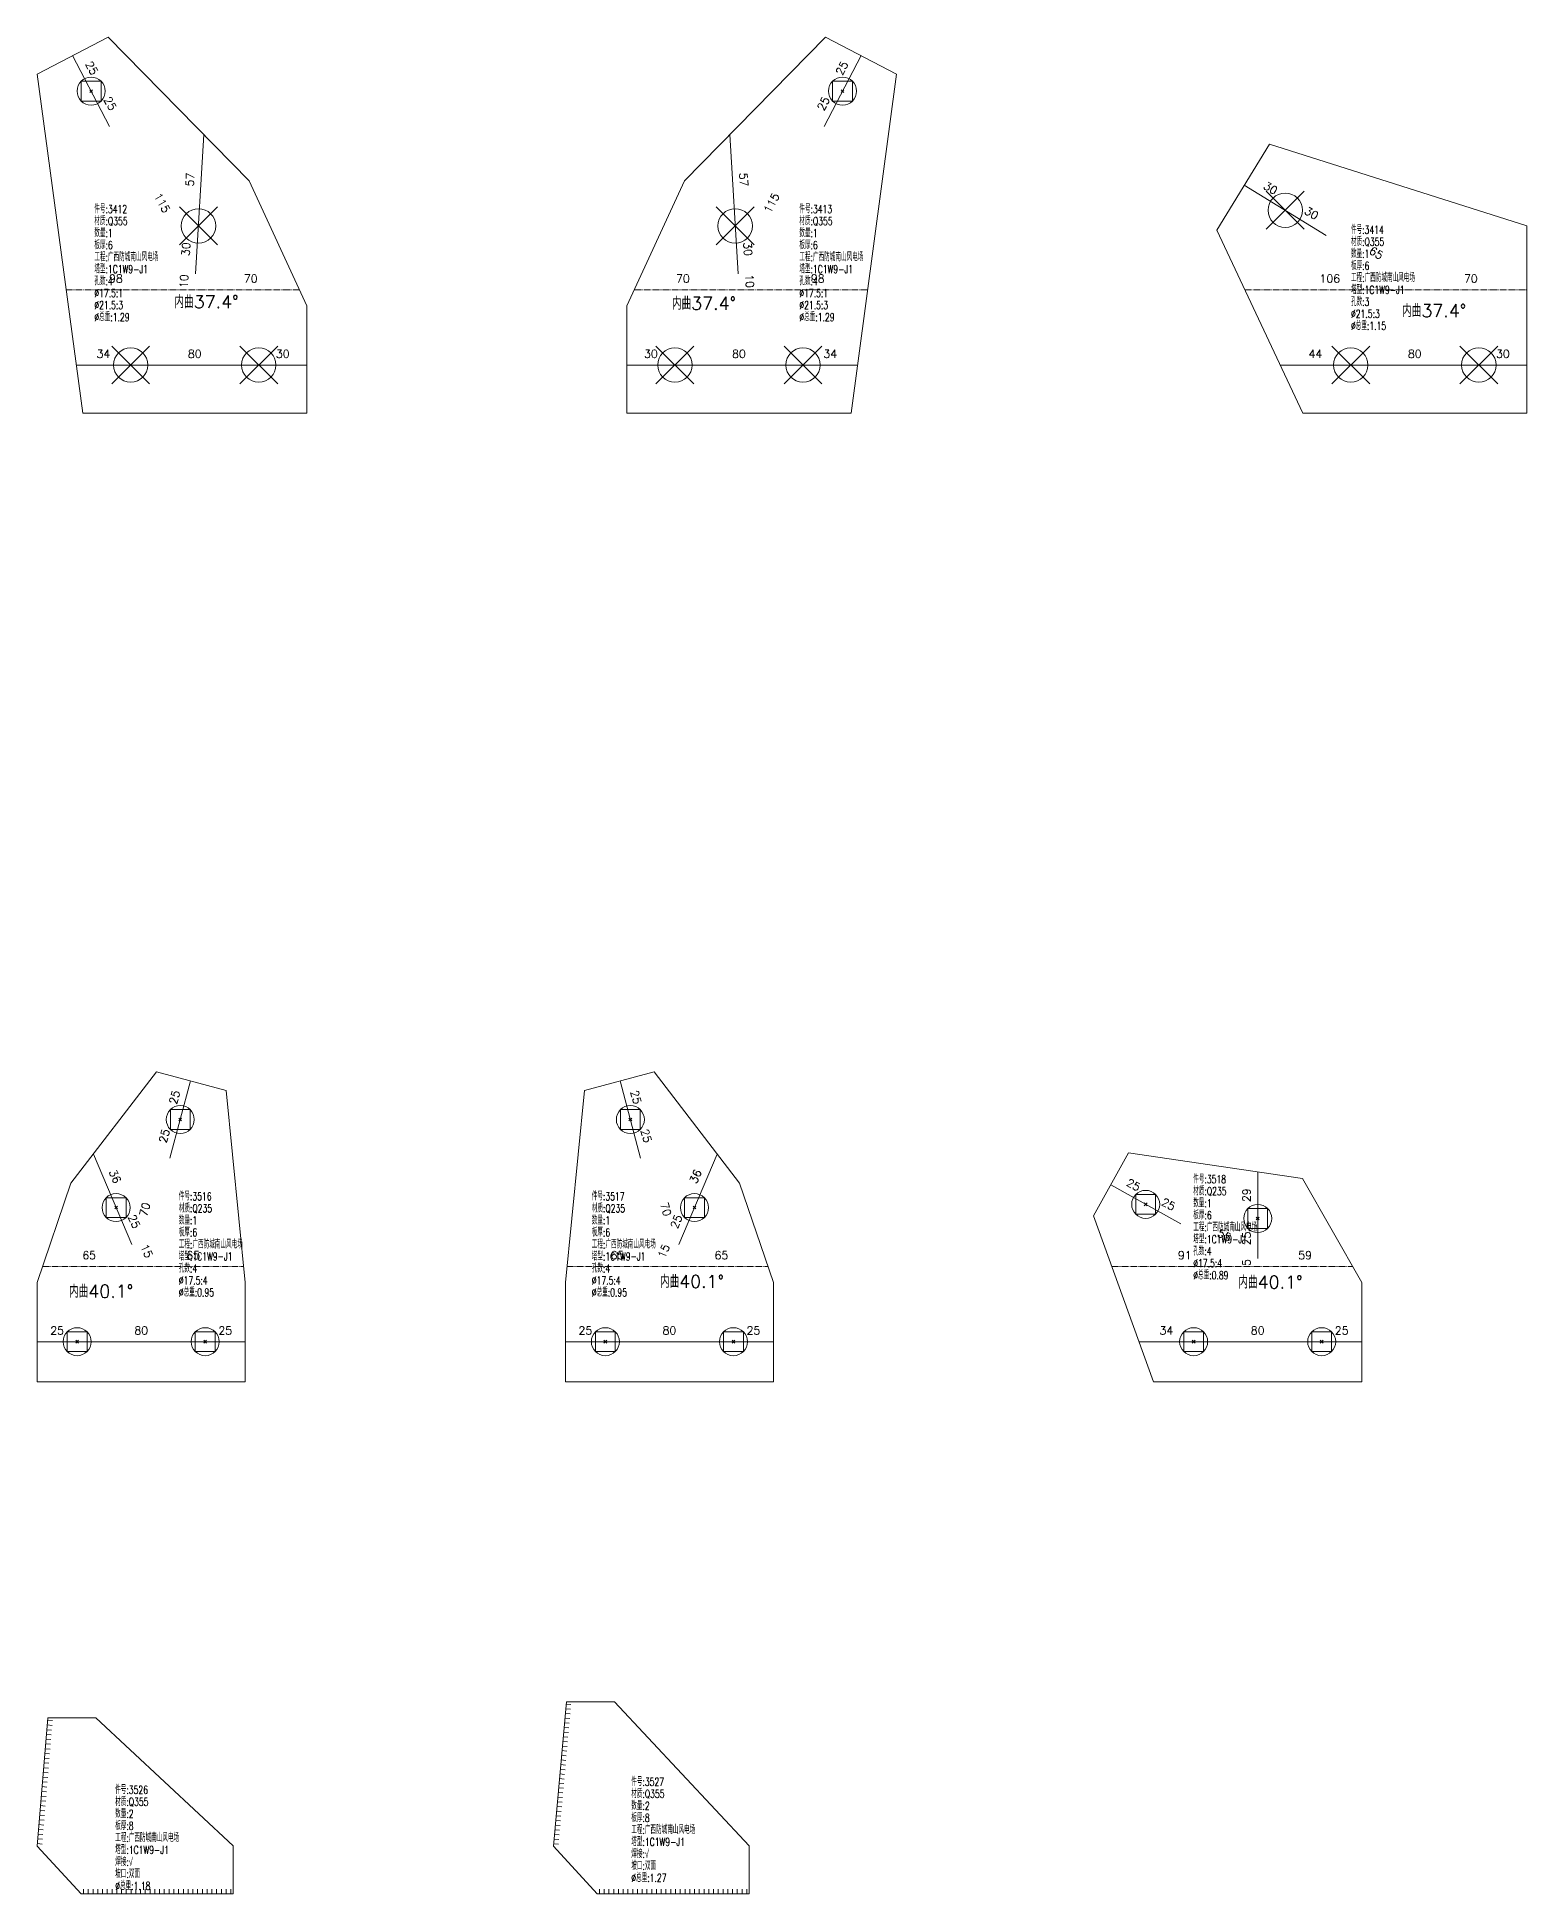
# Model space of a CAD drawing. Extents: x -105 to 10956, y -4548 to 9487.
# Drawn here: x 15 to 945, y -2684 to -1524 of the extents above; entities that cross this region are included whole.
import ezdxf
from ezdxf.enums import TextEntityAlignment as Align

# ---------------------------------------------------------------- set-up
doc = ezdxf.new("R2010")
doc.units = 0
doc.header["$MEASUREMENT"] = 0
doc.linetypes.add('制弯线', pattern=[5.9, 4, -0.5, 0.2, -0.5, 0.2, -0.5])
doc.layers.add('1', color=7, linetype='CONTINUOUS', lineweight=25)
doc.layers.add('2', color=7, linetype='CONTINUOUS', lineweight=25)
doc.styles.get("Standard").update_dxf_attribs({"font": 'simplex.shx', "width": 0.7, "height": 3, "bigfont": 'gbhzfs.shx'})

msp = doc.modelspace()

# ---------------------------------------------------------------- linework, layer by layer
at = {"layer": '1', "color": 7, "linetype": 'Continuous', "lineweight": 18}
for p, q in [((58.85222, -1523.91565), (14.51512, -1547.02887)), ((147.02864, -1613.67344), (58.85222, -1523.91565)), ((507.0624, -1523.91565), (418.88598, -1613.67344)), ((551.3995, -1547.02887), (507.0624, -1523.91565)), ((14.51512, -1547.02887), (42.95731, -1758.78471)), ((522.95731, -1758.78471), (551.3995, -1547.02887)), ((784.3697, -1590.80386), (751.3995, -1644.48781)), ((945.18537, -1641.78471), (784.3697, -1590.80386)), ((182.95731, -1691.78471), (147.02864, -1613.67344)), ((418.88598, -1613.67344), (382.95731, -1691.78471)), ((751.3995, -1644.48781), (805.18537, -1758.78471)), ((945.18537, -1758.78471), (945.18537, -1641.78471)), ((182.95731, -1758.78471), (182.95731, -1691.78471)), ((382.95731, -1691.78471), (382.95731, -1758.78471)), ((42.95731, -1758.78471), (182.95731, -1758.78471)), ((382.95731, -1758.78471), (522.95731, -1758.78471)), ((805.18537, -1758.78471), (945.18537, -1758.78471)), ((89.08458, -2170.41356), (35.66368, -2240.05642)), ((132.574, -2181.97517), (89.08458, -2170.41356)), ((399.94566, -2170.41356), (356.45624, -2181.97517)), ((453.36656, -2240.05642), (399.94566, -2170.41356)), ((144.51512, -2302.03768), (132.574, -2181.97517)), ((356.45624, -2181.97517), (344.51512, -2302.03768)), ((696.34239, -2220.9942), (674.51512, -2260.34607)), ((805.08486, -2237.07724), (696.34239, -2220.9942)), ((842.00728, -2302.03768), (805.08486, -2237.07724)), ((35.66368, -2240.05642), (14.51512, -2302.03768)), ((474.51512, -2302.03768), (453.36656, -2240.05642)), ((674.51512, -2260.34607), (712.00728, -2364.03768)), ((14.51512, -2302.03768), (14.51512, -2364.03768)), ((144.51512, -2364.03768), (144.51512, -2302.03768)), ((344.51512, -2302.03768), (344.51512, -2364.03768)), ((474.51512, -2364.03768), (474.51512, -2302.03768)), ((842.00728, -2364.03768), (842.00728, -2302.03768)), ((14.51512, -2364.03768), (144.51512, -2364.03768)), ((344.51512, -2364.03768), (474.51512, -2364.03768)), ((712.00728, -2364.03768), (842.00728, -2364.03768)), ((21.19958, -2574.03768), (14.51512, -2654.14159)), ((51.19958, -2574.03768), (21.19958, -2574.03768)), ((137.02037, -2654.03768), (51.19958, -2574.03768)), ((345.13132, -2564.03768), (337.02037, -2654.15845)), ((375.13132, -2564.03768), (345.13132, -2564.03768)), ((459.33121, -2654.03768), (375.13132, -2564.03768)), ((14.51512, -2654.14159), (42.02037, -2684.03768)), ((137.02037, -2684.03768), (137.02037, -2654.03768)), ((337.02037, -2654.15845), (364.33121, -2684.03768)), ((459.33121, -2684.03768), (459.33121, -2654.03768)), ((42.02037, -2684.03768), (137.02037, -2684.03768)), ((364.33121, -2684.03768), (459.33121, -2684.03768))]:
    msp.add_line(p, q, dxfattribs=at)
at = {"layer": '1', "color": 7, "linetype": 'Continuous', "lineweight": 13}
for p, q in [((42.05403, -1563.82707), (42.05403, -1551.45457)), ((42.05403, -1551.45457), (54.42653, -1551.45457)), ((54.42653, -1551.45457), (54.42653, -1563.82707)), ((511.48809, -1563.82707), (511.48809, -1551.45457)), ((511.48809, -1551.45457), (523.86059, -1551.45457)), ((523.86059, -1551.45457), (523.86059, -1563.82707)), ((54.42653, -1563.82707), (42.05403, -1563.82707)), ((47.36528, -1558.51582), (49.11528, -1556.76582)), ((49.11528, -1558.51582), (47.36528, -1556.76582)), ((523.86059, -1563.82707), (511.48809, -1563.82707)), ((516.79934, -1558.51582), (518.54934, -1556.76582)), ((518.54934, -1558.51582), (516.79934, -1556.76582)), ((782.40839, -1643.89274), (806.05839, -1620.24274)), ((806.05839, -1643.89274), (782.40839, -1620.24274)), ((103.48855, -1653.67917), (127.13855, -1630.02917)), ((127.13855, -1653.67917), (103.48855, -1630.02917)), ((438.77607, -1653.67917), (462.42607, -1630.02917)), ((462.42607, -1653.67917), (438.77607, -1630.02917)), ((61.13231, -1740.60971), (84.78231, -1716.95971)), ((84.78231, -1740.60971), (61.13231, -1716.95971)), ((141.13231, -1740.60971), (164.78231, -1716.95971)), ((164.78231, -1740.60971), (141.13231, -1716.95971)), ((401.13231, -1740.60971), (424.78231, -1716.95971)), ((424.78231, -1740.60971), (401.13231, -1716.95971)), ((481.13231, -1740.60971), (504.78231, -1716.95971)), ((504.78231, -1740.60971), (481.13231, -1716.95971)), ((823.36037, -1740.60971), (847.01037, -1716.95971)), ((847.01037, -1740.60971), (823.36037, -1716.95971)), ((903.36037, -1740.60971), (927.01037, -1716.95971)), ((927.01037, -1740.60971), (903.36037, -1716.95971)), ((97.73671, -2206.41294), (97.73671, -2194.04044)), ((97.73671, -2194.04044), (110.10921, -2194.04044)), ((103.04796, -2201.10169), (104.79796, -2199.35169)), ((104.79796, -2201.10169), (103.04796, -2199.35169)), ((110.10921, -2194.04044), (110.10921, -2206.41294)), ((378.92103, -2206.41294), (378.92103, -2194.04044)), ((378.92103, -2194.04044), (391.29353, -2194.04044)), ((384.23228, -2201.10169), (385.98228, -2199.35169)), ((385.98228, -2201.10169), (384.23228, -2199.35169)), ((391.29353, -2194.04044), (391.29353, -2206.41294)), ((110.10921, -2206.41294), (97.73671, -2206.41294)), ((391.29353, -2206.41294), (378.92103, -2206.41294)), ((57.6686, -2261.41692), (57.6686, -2249.04442)), ((57.6686, -2249.04442), (70.0411, -2249.04442)), ((70.0411, -2249.04442), (70.0411, -2261.41692)), ((418.98914, -2261.41692), (418.98914, -2249.04442)), ((418.98914, -2249.04442), (431.36164, -2249.04442)), ((431.36164, -2249.04442), (431.36164, -2261.41692)), ((700.86213, -2259.41989), (700.86213, -2247.04739)), ((700.86213, -2247.04739), (713.23463, -2247.04739)), ((713.23463, -2247.04739), (713.23463, -2259.41989)), ((70.0411, -2261.41692), (57.6686, -2261.41692)), ((62.97985, -2256.10567), (64.72985, -2254.35567)), ((64.72985, -2256.10567), (62.97985, -2254.35567)), ((431.36164, -2261.41692), (418.98914, -2261.41692)), ((424.30039, -2256.10567), (426.05039, -2254.35567)), ((426.05039, -2256.10567), (424.30039, -2254.35567)), ((713.23463, -2259.41989), (700.86213, -2259.41989)), ((706.17338, -2254.10864), (707.92338, -2252.35864)), ((707.92338, -2254.10864), (706.17338, -2252.35864)), ((770.86335, -2268.22396), (770.86335, -2255.85146)), ((770.86335, -2255.85146), (783.23585, -2255.85146)), ((776.1746, -2262.91271), (777.9246, -2261.16271)), ((777.9246, -2262.91271), (776.1746, -2261.16271)), ((783.23585, -2255.85146), (783.23585, -2268.22396)), ((783.23585, -2268.22396), (770.86335, -2268.22396)), ((33.32887, -2345.22393), (33.32887, -2332.85143)), ((33.32887, -2332.85143), (45.70137, -2332.85143)), ((38.64012, -2339.91268), (40.39012, -2338.16268)), ((40.39012, -2339.91268), (38.64012, -2338.16268)), ((45.70137, -2332.85143), (45.70137, -2345.22393)), ((113.32887, -2345.22393), (113.32887, -2332.85143)), ((113.32887, -2332.85143), (125.70137, -2332.85143)), ((118.64012, -2339.91268), (120.39012, -2338.16268)), ((120.39012, -2339.91268), (118.64012, -2338.16268)), ((125.70137, -2332.85143), (125.70137, -2345.22393)), ((363.32887, -2345.22393), (363.32887, -2332.85143)), ((363.32887, -2332.85143), (375.70137, -2332.85143)), ((368.64012, -2339.91268), (370.39012, -2338.16268)), ((370.39012, -2339.91268), (368.64012, -2338.16268)), ((375.70137, -2332.85143), (375.70137, -2345.22393)), ((443.32887, -2345.22393), (443.32887, -2332.85143)), ((443.32887, -2332.85143), (455.70137, -2332.85143)), ((448.64012, -2339.91268), (450.39012, -2338.16268)), ((450.39012, -2339.91268), (448.64012, -2338.16268)), ((455.70137, -2332.85143), (455.70137, -2345.22393)), ((730.82103, -2345.22393), (730.82103, -2332.85143)), ((730.82103, -2332.85143), (743.19353, -2332.85143)), ((736.13228, -2339.91268), (737.88228, -2338.16268)), ((737.88228, -2339.91268), (736.13228, -2338.16268)), ((743.19353, -2332.85143), (743.19353, -2345.22393)), ((810.82103, -2345.22393), (810.82103, -2332.85143)), ((810.82103, -2332.85143), (823.19353, -2332.85143)), ((816.13228, -2339.91268), (817.88228, -2338.16268)), ((817.88228, -2339.91268), (816.13228, -2338.16268)), ((823.19353, -2332.85143), (823.19353, -2345.22393)), ((45.70137, -2345.22393), (33.32887, -2345.22393)), ((125.70137, -2345.22393), (113.32887, -2345.22393)), ((375.70137, -2345.22393), (363.32887, -2345.22393)), ((455.70137, -2345.22393), (443.32887, -2345.22393)), ((743.19353, -2345.22393), (730.82103, -2345.22393)), ((823.19353, -2345.22393), (810.82103, -2345.22393))]:
    msp.add_line(p, q, dxfattribs=at)
for centre, radius in [((48.24028, -1557.64082), 8.75), ((517.67434, -1557.64082), 8.75), ((794.23339, -1632.06774), 10.75), ((115.31355, -1641.85417), 10.75), ((450.60107, -1641.85417), 10.75), ((72.95731, -1728.78471), 10.75), ((152.95731, -1728.78471), 10.75), ((412.95731, -1728.78471), 10.75), ((492.95731, -1728.78471), 10.75), ((835.18537, -1728.78471), 10.75), ((915.18537, -1728.78471), 10.75), ((103.92296, -2200.22669), 8.75), ((385.10728, -2200.22669), 8.75), ((63.85485, -2255.23067), 8.75), ((425.17539, -2255.23067), 8.75), ((707.04838, -2253.23364), 8.75), ((777.0496, -2262.03771), 8.75), ((39.51512, -2339.03768), 8.75), ((119.51512, -2339.03768), 8.75), ((369.51512, -2339.03768), 8.75), ((449.51512, -2339.03768), 8.75), ((737.00728, -2339.03768), 8.75), ((817.00728, -2339.03768), 8.75)]:
    msp.add_circle(centre, radius, dxfattribs=at)
at = {"layer": '2', "color": 9, "linetype": 'Continuous', "lineweight": 13}
for p, q in [((59.79691, -1579.80941), (36.68366, -1535.47227)), ((506.11771, -1579.80941), (529.23095, -1535.47226)), ((113.54641, -1671.80211), (118.67935, -1584.81573)), ((452.36821, -1671.80211), (447.23527, -1584.81573)), ((819.79717, -1647.76781), (768.66962, -1616.36763)), ((182.95731, -1728.78471), (38.92783, -1728.78471)), ((382.95731, -1728.78471), (526.98679, -1728.78471)), ((945.18537, -1728.78471), (791.06796, -1728.78471)), ((97.49982, -2224.38748), (110.34606, -2176.0659)), ((391.53042, -2224.38748), (378.68418, -2176.0659)), ((73.64252, -2278.23508), (49.64413, -2221.83062)), ((415.38772, -2278.23508), (439.38611, -2221.83062)), ((777.01438, -2287.03768), (777.09072, -2232.9369)), ((728.91058, -2265.35987), (685.18625, -2241.10734)), ((144.51512, -2339.03768), (14.51512, -2339.03768)), ((344.51512, -2339.03768), (474.51512, -2339.03768)), ((842.00728, -2339.03768), (702.96793, -2339.03768))]:
    msp.add_line(p, q, dxfattribs=at)
at = {"layer": '2', "color": 190, "linetype": '制弯线', "lineweight": 13}
for p, q in [((32.61498, -1681.78471), (178.35763, -1681.78471)), ((387.55699, -1681.78471), (533.29964, -1681.78471)), ((768.95069, -1681.78471), (945.18537, -1681.78471)), ((17.92721, -2292.03768), (143.52054, -2292.03768)), ((345.50969, -2292.03768), (471.10303, -2292.03768)), ((685.97397, -2292.03768), (836.32344, -2292.03768))]:
    msp.add_line(p, q, dxfattribs=at)
at = {"layer": '2', "color": 7, "linetype": 'Continuous', "lineweight": 13}
for p, q in [((344.21557, -2574.2126), (347.20349, -2574.48152)), ((344.47721, -2571.30548), (347.46513, -2571.5744)), ((344.73885, -2568.39836), (347.72678, -2568.66727)), ((345.0005, -2565.49124), (347.98842, -2565.76015)), ((20.33308, -2584.42152), (23.32269, -2584.67099)), ((20.58065, -2581.4547), (23.57026, -2581.70418)), ((20.82822, -2578.48789), (23.81783, -2578.73737)), ((21.07579, -2575.52108), (24.0654, -2575.77056)), ((343.16899, -2585.84109), (346.15691, -2586.11)), ((343.43064, -2582.93397), (346.41856, -2583.20288)), ((343.69228, -2580.02684), (346.6802, -2580.29576)), ((343.95392, -2577.11972), (346.94185, -2577.38864)), ((19.34279, -2596.28876), (22.33239, -2596.53824)), ((19.59036, -2593.32195), (22.57997, -2593.57143)), ((19.83793, -2590.35514), (22.82754, -2590.60461)), ((20.0855, -2587.38833), (23.07511, -2587.6378)), ((342.12242, -2597.46957), (345.11034, -2597.73849)), ((342.38406, -2594.56245), (345.37198, -2594.83137)), ((342.6457, -2591.65533), (345.63363, -2591.92425)), ((342.90735, -2588.74821), (345.89527, -2589.01713)), ((18.35249, -2608.15601), (21.3421, -2608.40548)), ((18.60007, -2605.1892), (21.58968, -2605.43867)), ((18.84764, -2602.22239), (21.83725, -2602.47186)), ((19.09521, -2599.25557), (22.08482, -2599.50505)), ((341.07584, -2609.09806), (344.06377, -2609.36698)), ((341.33749, -2606.19094), (344.32541, -2606.45985)), ((341.59913, -2603.28382), (344.58705, -2603.55273)), ((341.86077, -2600.3767), (344.8487, -2600.64561)), ((17.3622, -2620.02325), (20.35181, -2620.27273)), ((17.60978, -2617.05644), (20.59939, -2617.30592)), ((17.85735, -2614.08963), (20.84696, -2614.33911)), ((18.10492, -2611.12282), (21.09453, -2611.37229)), ((340.02927, -2620.72655), (343.01719, -2620.99546)), ((340.29091, -2617.81943), (343.27884, -2618.08834)), ((340.55256, -2614.9123), (343.54048, -2615.18122)), ((340.8142, -2612.00518), (343.80212, -2612.2741)), ((16.37191, -2631.8905), (19.36152, -2632.13998)), ((16.61949, -2628.92369), (19.6091, -2629.17316)), ((16.86706, -2625.95688), (19.85667, -2626.20635)), ((17.11463, -2622.99007), (20.10424, -2623.23954)), ((338.98269, -2632.35503), (341.97062, -2632.62395)), ((339.24434, -2629.44791), (342.23226, -2629.71683)), ((339.50598, -2626.54079), (342.4939, -2626.80971)), ((339.76763, -2623.63367), (342.75555, -2623.90258)), ((15.38162, -2643.75775), (18.37123, -2644.00722)), ((15.6292, -2640.79093), (18.6188, -2641.04041)), ((15.87677, -2637.82412), (18.86638, -2638.0736)), ((16.12434, -2634.85731), (19.11395, -2635.10679)), ((337.93612, -2643.98352), (340.92404, -2644.25244)), ((338.19776, -2641.0764), (341.18569, -2641.34531)), ((338.45941, -2638.16928), (341.44733, -2638.43819)), ((338.72105, -2635.26215), (341.70897, -2635.53107)), ((14.6389, -2652.65818), (17.62851, -2652.90766)), ((14.88648, -2649.69137), (17.87609, -2649.94084)), ((15.13405, -2646.72456), (18.12366, -2646.97403)), ((337.15119, -2652.70488), (340.13911, -2652.9738)), ((337.41283, -2649.79776), (340.40076, -2650.06668)), ((337.67448, -2646.89064), (340.6624, -2647.15956)), ((43.50474, -2684.03768), (43.50474, -2681.03768)), ((46.47349, -2684.03768), (46.47349, -2681.03768)), ((49.44224, -2684.03768), (49.44224, -2681.03768)), ((52.41099, -2684.03768), (52.41099, -2681.03768)), ((55.37974, -2684.03768), (55.37974, -2681.03768)), ((58.34849, -2684.03768), (58.34849, -2681.03768)), ((61.31724, -2684.03768), (61.31724, -2681.03768)), ((64.28599, -2684.03768), (64.28599, -2681.03768)), ((67.25474, -2684.03768), (67.25474, -2681.03768)), ((70.22349, -2684.03768), (70.22349, -2681.03768)), ((73.19224, -2684.03768), (73.19224, -2681.03768)), ((76.16099, -2684.03768), (76.16099, -2681.03768)), ((79.12974, -2684.03768), (79.12974, -2681.03768)), ((82.09849, -2684.03768), (82.09849, -2681.03768)), ((85.06724, -2684.03768), (85.06724, -2681.03768)), ((88.03599, -2684.03768), (88.03599, -2681.03768)), ((91.00474, -2684.03768), (91.00474, -2681.03768)), ((93.97349, -2684.03768), (93.97349, -2681.03768)), ((96.94224, -2684.03768), (96.94224, -2681.03768)), ((99.91099, -2684.03768), (99.91099, -2681.03768)), ((102.87974, -2684.03768), (102.87974, -2681.03768)), ((105.84849, -2684.03768), (105.84849, -2681.03768)), ((108.81724, -2684.03768), (108.81724, -2681.03768)), ((111.78599, -2684.03768), (111.78599, -2681.03768)), ((114.75474, -2684.03768), (114.75474, -2681.03768)), ((117.72349, -2684.03768), (117.72349, -2681.03768)), ((120.69224, -2684.03768), (120.69224, -2681.03768)), ((123.66099, -2684.03768), (123.66099, -2681.03768)), ((126.62974, -2684.03768), (126.62974, -2681.03768)), ((129.59849, -2684.03768), (129.59849, -2681.03768)), ((132.56724, -2684.03768), (132.56724, -2681.03768)), ((135.53599, -2684.03768), (135.53599, -2681.03768)), ((365.81558, -2684.03768), (365.81558, -2681.03768)), ((368.78433, -2684.03768), (368.78433, -2681.03768)), ((371.75308, -2684.03768), (371.75308, -2681.03768)), ((374.72183, -2684.03768), (374.72183, -2681.03768)), ((377.69058, -2684.03768), (377.69058, -2681.03768)), ((380.65933, -2684.03768), (380.65933, -2681.03768)), ((383.62808, -2684.03768), (383.62808, -2681.03768)), ((386.59683, -2684.03768), (386.59683, -2681.03768)), ((389.56558, -2684.03768), (389.56558, -2681.03768)), ((392.53433, -2684.03768), (392.53433, -2681.03768)), ((395.50308, -2684.03768), (395.50308, -2681.03768)), ((398.47183, -2684.03768), (398.47183, -2681.03768)), ((401.44058, -2684.03768), (401.44058, -2681.03768)), ((404.40933, -2684.03768), (404.40933, -2681.03768)), ((407.37808, -2684.03768), (407.37808, -2681.03768)), ((410.34683, -2684.03768), (410.34683, -2681.03768)), ((413.31558, -2684.03768), (413.31558, -2681.03768)), ((416.28433, -2684.03768), (416.28433, -2681.03768)), ((419.25308, -2684.03768), (419.25308, -2681.03768)), ((422.22183, -2684.03768), (422.22183, -2681.03768)), ((425.19058, -2684.03768), (425.19058, -2681.03768)), ((428.15933, -2684.03768), (428.15933, -2681.03768)), ((431.12808, -2684.03768), (431.12808, -2681.03768)), ((434.09683, -2684.03768), (434.09683, -2681.03768)), ((437.06558, -2684.03768), (437.06558, -2681.03768)), ((440.03433, -2684.03768), (440.03433, -2681.03768)), ((443.00308, -2684.03768), (443.00308, -2681.03768)), ((445.97183, -2684.03768), (445.97183, -2681.03768)), ((448.94058, -2684.03768), (448.94058, -2681.03768)), ((451.90933, -2684.03768), (451.90933, -2681.03768)), ((454.87808, -2684.03768), (454.87808, -2681.03768)), ((457.84683, -2684.03768), (457.84683, -2681.03768))]:
    msp.add_line(p, q, dxfattribs=at)

# ---------------------------------------------------------------- texts
for s, rotation, p in [('25', 299, (45.1222, -1545.16975)), ('25', 62, (520.79242, -1545.16975)), ('25', 299, (56.67882, -1567.33832)), ('25', 62, (509.2358, -1567.33832)), ('57', 87, (114.00166, -1613.15823)), ('57', 274, (451.91296, -1613.15823)), ('115', 299, (89.03733, -1629.41027)), ('115', 62, (476.87729, -1629.41026)), ('30', 329, (783.02151, -1621.6613)), ('30', 329, (808.58529, -1637.3614)), ('30', 87, (111.43519, -1656.65142)), ('30', 274, (454.47943, -1656.65142)), ('65', 329, (849.0613, -1662.21988)), ('10', 87, (110.25709, -1676.61669)), ('10', 274, (455.65753, -1676.61669)), ('25', 75, (104.23521, -2187.37552)), ('25', 286, (384.79503, -2187.37552)), ('25', 75, (97.81209, -2211.53631)), ('25', 286, (391.21814, -2211.53631)), ('36', 294, (59.51002, -2237.35612)), ('36', 67, (429.52022, -2237.35612)), ('25', 332, (697.57247, -2244.54703)), ('25', 332, (719.43463, -2256.6733)), ('29', 90, (774.07016, -2247.48307)), ('25', 294, (71.50921, -2265.55835)), ('70', 75, (85.60816, -2257.4418)), ('70', 286, (403.42208, -2257.4418)), ('25', 67, (417.52103, -2265.55835)), ('55', 332, (754.41412, -2276.07532)), ('25', 90, (774.032, -2274.53346)), ('15', 294, (79.33934, -2283.96186)), ('15', 67, (409.6909, -2283.96186)), ('5', 90, (774.01086, -2289.53344))]:
    msp.add_text(s, height=5, rotation=rotation, dxfattribs=at).set_placement(p, align=Align.BOTTOM_CENTER)
for s, p in [('98', (63.73624, -1678.78471)), ('70', (147.95733, -1678.78471)), ('70', (417.95731, -1678.78471)), ('98', (502.17841, -1678.78471)), ('106', (822.06805, -1678.78471)), ('70', (910.18539, -1678.78471)), ('34', (55.94257, -1725.78471)), ('80', (112.95731, -1725.78471)), ('30', (167.95731, -1725.78471)), ('30', (397.95731, -1725.78471)), ('80', (452.95731, -1725.78471)), ('34', (509.97205, -1725.78471)), ('44', (813.12666, -1725.78471)), ('80', (875.18537, -1725.78471)), ('30', (930.18537, -1725.78471)), ('65', (47.01511, -2289.03768)), ('65', (112.01511, -2289.03768)), ('65', (377.01512, -2289.03768)), ('65', (442.01512, -2289.03768)), ('91', (731.49065, -2289.03768)), ('59', (806.66538, -2289.03768)), ('25', (27.01512, -2336.03768)), ('80', (79.51512, -2336.03768)), ('25', (132.01512, -2336.03768)), ('25', (357.01512, -2336.03768)), ('80', (409.51512, -2336.03768)), ('25', (462.01512, -2336.03768)), ('34', (719.98761, -2336.03768)), ('80', (777.00728, -2336.03768)), ('25', (829.50728, -2336.03768))]:
    msp.add_text(s, height=5, dxfattribs=at).set_placement(p, align=Align.BOTTOM_CENTER)
for s, p in [('内曲37.4%%d', (100.31916, -1695.66304)), ('内曲37.4%%d', (411.1003, -1696.66343)), ('内曲37.4%%d', (867.27579, -1701.26512)), ('内曲40.1%%d', (403.61576, -2307.79486)), ('内曲40.1%%d', (765.01553, -2308.21194)), ('内曲40.1%%d', (34.50648, -2313.91133))]:
    msp.add_text(s, height=8, dxfattribs=at).set_placement(p, align=Align.BOTTOM_LEFT)
at = {"layer": '2', "color": 7, "linetype": 'Continuous', "lineweight": 13, "char_height": 5, "width": 500, "attachment_point": 1, "line_spacing_factor": 0.9}
for s, insert in [('件号:3412\\P材质:Q355\\P数量:1\\P板厚:6\\P工程:广西防城南山风电场\\P塔型:1C1W9-J1\\P孔数:4\\P%%c17.5:1\\P%%c21.5:3\\P%%c总重:1.29', (50.23621, -1628.85018)), ('件号:3413\\P材质:Q355\\P数量:1\\P板厚:6\\P工程:广西防城南山风电场\\P塔型:1C1W9-J1\\P孔数:4\\P%%c17.5:1\\P%%c21.5:3\\P%%c总重:1.29', (490.67841, -1628.85018)), ('件号:3414\\P材质:Q355\\P数量:1\\P板厚:6\\P工程:广西防城南山风电场\\P塔型:1C1W9-J1\\P孔数:3\\P%%c21.5:3\\P%%c总重:1.15', (835.29243, -1641.79429)), ('件号:3518\\P材质:Q235\\P数量:1\\P板厚:6\\P工程:广西防城南山风电场\\P塔型:1C1W9-J1\\P孔数:4\\P%%c17.5:4\\P%%c总重:0.89', (736.7612, -2235.01594)), ('件号:3516\\P材质:Q235\\P数量:1\\P板厚:6\\P工程:广西防城南山风电场\\P塔型:1C1W9-J1\\P孔数:4\\P%%c17.5:4\\P%%c总重:0.95', (103.01512, -2245.72562)), ('件号:3517\\P材质:Q235\\P数量:1\\P板厚:6\\P工程:广西防城南山风电场\\P塔型:1C1W9-J1\\P孔数:4\\P%%c17.5:4\\P%%c总重:0.95', (361.01512, -2245.72562)), ('件号:3526\\P材质:Q355\\P数量:2\\P板厚:8\\P工程:广西防城南山风电场\\P塔型:1C1W9-J1\\P焊接:√\\P坡口:双面\\P%%c总重:1.18', (63.26774, -2616.53768)), ('件号:3527\\P材质:Q355\\P数量:2\\P板厚:8\\P工程:广西防城南山风电场\\P塔型:1C1W9-J1\\P焊接:√\\P坡口:双面\\P%%c总重:1.27', (385.67579, -2611.53768))]:
    msp.add_mtext(s, dxfattribs=dict(at, insert=insert))

doc.saveas('drawing.dxf')
